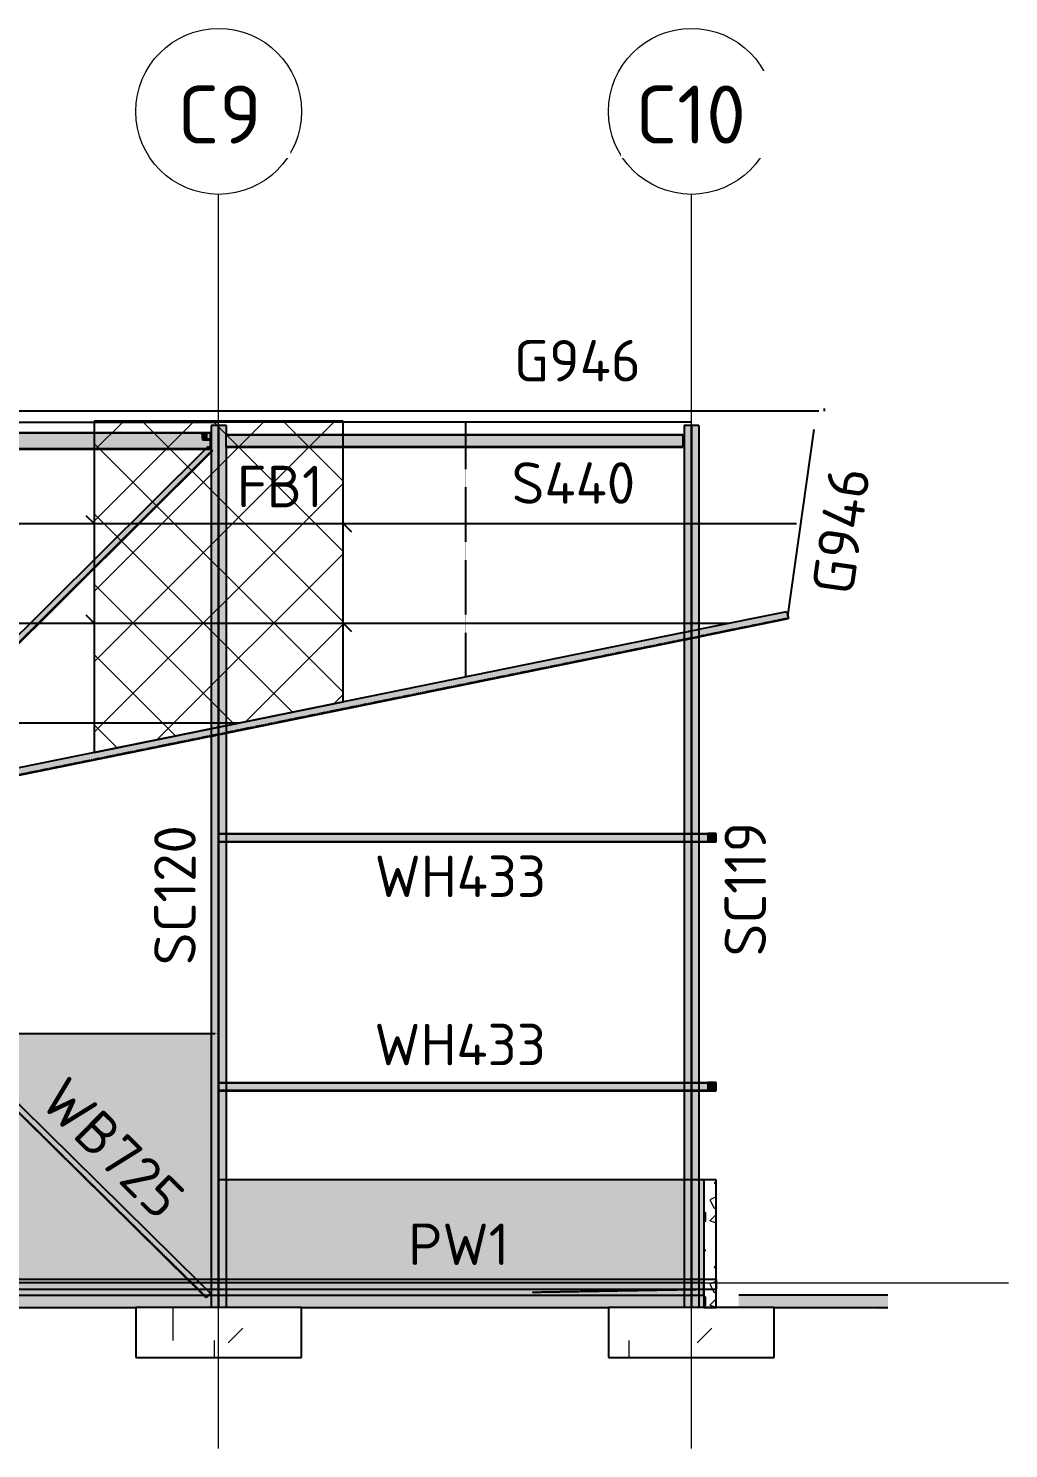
# Model space of a CAD drawing. Header units: millimetres. Extents: x 632 to 421542, y -3890 to 20851.
# Drawn here: x 278487 to 290306, y 3200 to 20320 of the extents above; entities that cross this region are included whole.
import ezdxf

# ---------------------------------------------------------------- set-up
doc = ezdxf.new("R2010")
doc.units = ezdxf.units.MM
for name, pattern in [('Dash', [7, 5, -2]), ('Hidden', [4, 3, -1]), ('Hidden Double', [7, 5, -2]), ('Hidden Half', [3, 2, -1])]:
    doc.linetypes.add(name, pattern=pattern)
for name, color, linetype, lineweight in [('A-010-M_LINE', 90, 'Continuous', 13), ('A-200-A_WALL', 211, 'Continuous', 18), ('A-200-H_WALL', 111, 'Continuous', 13), ('A-200-M_WALL_EXT', 113, 'Continuous', 13), ('A-200-M_WALL_PAT', 111, 'Continuous', 13), ('A-200-MH_WALL', 110, 'Hidden', 13), ('A-230-H-FLOOR', 190, 'Continuous', 13), ('A-230-M_FLOOR', 192, 'Continuous', 13), ('A-230-MH_FLOOR', 190, 'Hidden Double', 13), ('S-160-M_FOUND', 171, 'Continuous', 13), ('S-160-MH_FOUND', 171, 'Hidden Half', 13), ('S-280-A_COLUMN', 171, 'Continuous', 18), ('S-280-A_STRUCT_FRAME', 2, 'Continuous', 18), ('S-280-M_COLUMN', 52, 'Continuous', 13), ('S-280-M_STRUCT_FRAME', 12, 'Continuous', 13), ('S-280-MH_COLUMN', 52, 'Hidden Half', 13), ('Z-000-T_TEXT', 131, 'Continuous', 25), ('Z-030-M_GRID', 191, 'Continuous', 13), ('Z-033_T_GRIDREF', 31, 'Continuous', 13), ('Z-060-M_DETAIL', 92, 'Continuous', 25), ('Z-230-A_LEVEL', 51, 'Continuous', 13)]:
    doc.layers.add(name, color=color, linetype=linetype, lineweight=lineweight)
doc.styles.add('ISOCPEUR_1', font='isocpeur.ttf', dxfattribs={"height": 700})
doc.styles.add('ISOCPEUR_2', font='isocpeur.ttf', dxfattribs={"height": 500})
pattern_1 = [(45, (-1615269.1, 0), (-1414.214, 0), [750, -3000]), (45, (-1614269.1, 1000), (-1414.214, 0), [750, -3000]), (45, (-1613269.1, -300), (-1414.214, 0), [250, -2000]), (90, (-1613269.15, 500), (-500, 500), [500, -2000]), (315, (-1613269.1, 1000), (0, 2828.43), [500, -3000]), (0, (-1614269.1, 1000), (2000, 2000), [300, -1000]), (0, (-1616769.1, 2000), (2000, 2000), [300, -2000])]

# ---------------------------------------------------------------- blocks, each defined once
blk = doc.blocks.new('NRP_Column-Steel-UB - SC120 - 410UB59_7-4110039-S6_501-SECTION 1C')
at = {"layer": 'S-280-M_COLUMN', "linetype": 'Hidden Half', "lineweight": 25}
for p, q in [((-1655072, 15532), (-1655072, 4900)), ((-1655064, 4900), (-1655064, 15532))]:
    blk.add_line(p, q, dxfattribs=at)
blk = doc.blocks.new('NRP_Column-Steel-UB - SC119 - 410UB53_7-4109970-S6_501-SECTION 1C')
at = {"layer": 'S-280-M_COLUMN', "linetype": 'Hidden Half', "lineweight": 25}
for p, q in [((-1575872, 15532), (-1575872, 4900)), ((-1575864, 4900), (-1575864, 15532))]:
    blk.add_line(p, q, dxfattribs=at)
blk = doc.blocks.new('NRP_Framing-Steel-SHS - S444 - 200x200x6_0SHS-3931732-S6_501-SECTION 1C')
at = {"layer": 'S-280-M_STRUCT_FRAME', "linetype": 'Dash', "lineweight": 25}
for p, q in [((-1581670, 15442), (-1591979, 15442)), ((-1581670, 15254), (-1591979, 15254))]:
    blk.add_line(p, q, dxfattribs=at)
blk = doc.blocks.new('NRP_Framing-Steel-SHS - S440 - 150x150x5_0SHS-3931932-S6_501-SECTION 1C')
at = {"layer": 'S-280-M_STRUCT_FRAME', "linetype": 'Dash', "lineweight": 25}
for p, q in [((-1575970, 15418), (-1581479, 15418)), ((-1575970, 15278), (-1581479, 15278))]:
    blk.add_line(p, q, dxfattribs=at)
blk = doc.blocks.new('NRP_Framing-Steel-EA - RB725 - 75x75x8EA-3932999-S6_501-SECTION 1C')
at = {"layer": 'S-280-M_STRUCT_FRAME', "linetype": 'Dash', "lineweight": 25}
for points in [[(-1581763, 15360), (-1581678, 15360), (-1581678, 15368), (-1581752, 15368), (-1581758, 15435), (-1581770, 15435)], [(-1581713, 15368), (-1581713, 15432), (-1581758, 15435), (-1581752, 15368)], [(-1581678, 15360), (-1581763, 15360), (-1581718, 15357)]]:
    blk.add_hatch(color=256, dxfattribs=at).paths.add_polyline_path(points)
at = {"layer": 'S-280-M_STRUCT_FRAME', "lineweight": 25}
for p, q in [((-1581758, 15435), (-1581770, 15435)), ((-1581770, 15435), (-1581763, 15360)), ((-1581752, 15368), (-1581758, 15435)), ((-1581713, 15432), (-1581758, 15435)), ((-1581713, 15432), (-1581713, 15368)), ((-1581763, 15360), (-1581678, 15360)), ((-1581763, 15360), (-1581718, 15357)), ((-1581678, 15368), (-1581752, 15368)), ((-1581678, 15360), (-1581718, 15357)), ((-1581678, 15360), (-1581678, 15368))]:
    blk.add_line(p, q, dxfattribs=at)
blk = doc.blocks.new('NRP_Framing-Steel-Purlin C - G946 - EC250-24-4134938-S6_501-SECTION 1C')
at = {"layer": 'S-280-M_STRUCT_FRAME', "color": 1, "lineweight": 25}
blk.add_line((-1574704, 13234), (-1574387, 15485), dxfattribs=at)
blk.add_line((-1574704, 13234), (-1574387, 15485), dxfattribs=at)
blk = doc.blocks.new('NRP_Framing-Steel-Purlin C - P946 - EC250-24-4133020-S6_501-SECTION 1C')
at = {"layer": 'S-280-M_STRUCT_FRAME', "color": 1, "lineweight": 25}
blk.add_line((-1574332, 15707), (-1665555, 15712), dxfattribs=at)
blk.add_line((-1574332, 15707), (-1665555, 15712), dxfattribs=at)
blk = doc.blocks.new('NRP_Framing-Steel-Purlin C - P946 - EC250-24-4133228-S6_501-SECTION 1C')
at = {"layer": 'S-280-M_STRUCT_FRAME', "color": 1, "lineweight": 25}
blk.add_line((-1574266, 15737), (-1574266, 15705), dxfattribs=at)
blk.add_line((-1574266, 15737), (-1574266, 15705), dxfattribs=at)
blk = doc.blocks.new('NRP_Framing-Steel-Purlin C - G946 - EC250-24-4099655-S6_501-SECTION 1C')
at = {"layer": 'S-280-M_STRUCT_FRAME', "color": 1, "lineweight": 25}
blk.add_line((-1591973, 15572), (-1581569, 15572), dxfattribs=at)
blk.add_line((-1591973, 15572), (-1581569, 15572), dxfattribs=at)
blk = doc.blocks.new('NRP_Framing-Steel-Purlin C - G946 - EC250-24-4099656-S6_501-SECTION 1C')
at = {"layer": 'S-280-M_STRUCT_FRAME', "color": 1, "lineweight": 25}
blk.add_line((-1575868, 15572), (-1581567, 15572), dxfattribs=at)
blk.add_line((-1575868, 15572), (-1581567, 15572), dxfattribs=at)
blk = doc.blocks.new('NRP_Foundation-Pad Footing Fibre _v2_ - PF2 -2400 x 2000 x 600d-3893007-S6_501-SECTION 1C')
at = {"layer": 'S-160-M_FOUND'}
h = blk.add_hatch(dxfattribs=at)
h.set_pattern_fill('FP_20', color=256, style=0, pattern_type=2)
h.set_pattern_definition(pattern_1)
h.paths.add_polyline_path([(-1574868, 4300), (-1574868, 4900), (-1576868, 4900), (-1576868, 4300), (-1574961, 4300)])
at = {"layer": 'S-160-M_FOUND', "lineweight": 25}
for p, q in [((-1574868, 4900), (-1576868, 4900)), ((-1576868, 4900), (-1576868, 4300)), ((-1574868, 4300), (-1574868, 4900)), ((-1576868, 4300), (-1574868, 4300))]:
    blk.add_line(p, q, dxfattribs=at)
blk = doc.blocks.new('NRP_Foundation-Pad Footing Fibre _v2_ - PF2 -2400 x 2000 x 600d-V51-S6_501-SECTION 1C')
at = {"layer": 'S-160-M_FOUND'}
h = blk.add_hatch(dxfattribs=at)
h.set_pattern_fill('FP_20', color=256, style=0, pattern_type=2)
h.set_pattern_definition(pattern_1)
h.paths.add_polyline_path([(-1582568, 4900), (-1582568, 4300), (-1580568, 4300), (-1580568, 4900)])
at = {"layer": 'S-160-M_FOUND', "lineweight": 25}
for p, q in [((-1580568, 4900), (-1582568, 4900)), ((-1582568, 4900), (-1582568, 4300)), ((-1580568, 4300), (-1580568, 4900)), ((-1582568, 4300), (-1580568, 4300))]:
    blk.add_line(p, q, dxfattribs=at)
blk = doc.blocks.new('NRP_Framing-Steel-EA - WB725 - 75x75x8EA-3950942-S6_501-SECTION 1C')
at = {"layer": 'S-280-M_STRUCT_FRAME', "linetype": 'Dash', "lineweight": 25}
h = blk.add_hatch(color=256, dxfattribs=at)
h.paths.add_polyline_path([(-1581719, 5019), (-1581688, 5050), (-1581751, 5050)])
h.paths.add_polyline_path([(-1581796, 5200), (-1586787, 10117), (-1586840, 10064), (-1581903, 5200)])
h.paths.add_polyline_path([(-1586893, 10116), (-1586840, 10169), (-1591917, 15171), (-1591970, 15117), (-1587085, 10305)])
at = {"layer": 'S-280-M_STRUCT_FRAME', "lineweight": 25}
for p, q in [((-1591970, 15118), (-1591917, 15171)), ((-1586893, 10116), (-1591970, 15118)), ((-1591917, 15171), (-1586840, 10169)), ((-1586787, 10117), (-1581796, 5200)), ((-1581903, 5200), (-1586840, 10064)), ((-1581719, 5019), (-1581751, 5050)), ((-1581688, 5050), (-1581719, 5019))]:
    blk.add_line(p, q, dxfattribs=at)
at = {"layer": 'S-280-M_STRUCT_FRAME', "linetype": 'Dash', "lineweight": 25}
for p, q in [((-1586888, 10122), (-1591964, 15124)), ((-1586840, 10064), (-1586893, 10116)), ((-1586834, 10069), (-1586888, 10122)), ((-1586840, 10169), (-1586787, 10117)), ((-1581892, 5200), (-1586834, 10069)), ((-1581751, 5050), (-1581903, 5200)), ((-1581739, 5050), (-1581892, 5200)), ((-1581796, 5200), (-1581666, 5072)), ((-1581714, 5024), (-1581739, 5050)), ((-1581666, 5072), (-1581688, 5050))]:
    blk.add_line(p, q, dxfattribs=at)
blk = doc.blocks.new('NRP_Framing-Steel-EA - WB725 - 75x75x8EA-3950943-S6_501-SECTION 1C')
at = {"layer": 'S-280-M_STRUCT_FRAME', "linetype": 'Dash', "lineweight": 25}
h = blk.add_hatch(color=256, dxfattribs=at)
h.paths.add_polyline_path([(-1591922, 5026), (-1591898, 5050), (-1591946, 5050)])
h.paths.add_polyline_path([(-1591747, 5200), (-1581648, 15233), (-1581670, 15255), (-1581670, 15248), (-1581728, 15248), (-1591842, 5200)])
h = blk.add_hatch(color=256, dxfattribs=at)
h.paths.add_polyline_path([(-1591917, 5021), (-1591887, 5050), (-1591898, 5050), (-1591922, 5026)])
h.paths.add_polyline_path([(-1591747, 5200), (-1591736, 5200), (-1581643, 15227), (-1581648, 15233), (-1586609, 10305)])
at = {"layer": 'S-280-M_STRUCT_FRAME', "lineweight": 25}
for p, q in [((-1581728, 15248), (-1591842, 5200)), ((-1581670, 15255), (-1581648, 15233)), ((-1581648, 15233), (-1591747, 5200)), ((-1581643, 15227), (-1591736, 5200)), ((-1581648, 15233), (-1581643, 15227)), ((-1591922, 5026), (-1591946, 5050)), ((-1591898, 5050), (-1591922, 5026)), ((-1591917, 5021), (-1591922, 5026)), ((-1591887, 5050), (-1591917, 5021))]:
    blk.add_line(p, q, dxfattribs=at)
at = {"layer": 'S-280-M_STRUCT_FRAME', "linetype": 'Dash', "lineweight": 25}
for p, q in [((-1581695, 15280), (-1581728, 15248)), ((-1581695, 15280), (-1581670, 15255)), ((-1591747, 5200), (-1581648, 15233)), ((-1591842, 5200), (-1591970, 5074)), ((-1591898, 5050), (-1591747, 5200)), ((-1591747, 5200), (-1591898, 5050)), ((-1591736, 5200), (-1591887, 5050)), ((-1591946, 5050), (-1591970, 5074)), ((-1591922, 5026), (-1591898, 5050))]:
    blk.add_line(p, q, dxfattribs=at)
blk = doc.blocks.new('NRP_Framing-Steel-PFC - B308 - 250PFC-4134939-S6_501-SECTION 1C')
at = {"layer": 'S-280-M_STRUCT_FRAME', "linetype": 'Dash', "lineweight": 25}
h = blk.add_hatch(color=256, dxfattribs=at)
h.paths.add_polyline_path([(-1591949, 9694), (-1587404, 10619), (-1587481, 10695), (-1591966, 9782)])
h.paths.add_polyline_path([(-1587315, 10637), (-1586126, 10879), (-1586009, 10995), (-1587392, 10713)])
h.paths.add_polyline_path([(-1585992, 10906), (-1581657, 11789), (-1581657, 11881), (-1585875, 11022)])
h.paths.add_polyline_path([(-1581479, 11825), (-1575957, 12949), (-1575957, 13041), (-1581479, 11917)])
h.paths.add_polyline_path([(-1575779, 12985), (-1574698, 13205), (-1574716, 13293), (-1575779, 13077)])
at = {"layer": 'S-280-M_STRUCT_FRAME', "lineweight": 25}
for p, q in [((-1575779, 13077), (-1574716, 13293)), ((-1575779, 12985), (-1574698, 13205)), ((-1574716, 13293), (-1574698, 13205)), ((-1581479, 11917), (-1575957, 13041)), ((-1581479, 11825), (-1575957, 12949)), ((-1585875, 11022), (-1581657, 11881)), ((-1585992, 10906), (-1581657, 11789)), ((-1587392, 10713), (-1586009, 10995)), ((-1587315, 10637), (-1586126, 10879)), ((-1591966, 9782), (-1587481, 10695)), ((-1591949, 9694), (-1587404, 10619)), ((-1591949, 9694), (-1591966, 9782))]:
    blk.add_line(p, q, dxfattribs=at)
at = {"layer": 'S-280-M_STRUCT_FRAME', "linetype": 'Dash', "lineweight": 25}
for p, q in [((-1575779, 12993), (-1574700, 13213)), ((-1575957, 13041), (-1575779, 13077)), ((-1581479, 11833), (-1575957, 12957)), ((-1575957, 12957), (-1575779, 12993)), ((-1575957, 12949), (-1575779, 12985)), ((-1581657, 11881), (-1581479, 11917)), ((-1581657, 11797), (-1581479, 11833)), ((-1581657, 11789), (-1581479, 11825)), ((-1585981, 10917), (-1581657, 11797)), ((-1586009, 10995), (-1585875, 11022)), ((-1587322, 10644), (-1586115, 10889)), ((-1586125, 10879), (-1585992, 10906)), ((-1586115, 10889), (-1585981, 10917)), ((-1591950, 9702), (-1587410, 10626)), ((-1587481, 10695), (-1587392, 10713)), ((-1587410, 10626), (-1587322, 10644)), ((-1587404, 10619), (-1587315, 10637))]:
    blk.add_line(p, q, dxfattribs=at)
blk = doc.blocks.new('NRP_Framing-Steel-SHS - WH433 - 100x100x5_0SHS-V67-S6_501-SECTION 1C')
at = {"layer": 'S-280-M_STRUCT_FRAME', "linetype": 'Dash', "lineweight": 25}
for p, q in [((-1581568, 7609), (-1581479, 7609)), ((-1581479, 7609), (-1575957, 7609)), ((-1575957, 7609), (-1575779, 7609)), ((-1575779, 7609), (-1575668, 7609)), ((-1581568, 7519), (-1581479, 7519)), ((-1581479, 7519), (-1575957, 7519)), ((-1575957, 7519), (-1575779, 7519)), ((-1575779, 7519), (-1575668, 7519))]:
    blk.add_line(p, q, dxfattribs=at)
blk = doc.blocks.new('NRP_Framing-Steel-Purlin Z - G914 - EZ250-15-4101137-S6_501-SECTION 1C')
at = {"layer": 'S-280-M_STRUCT_FRAME', "color": 150, "lineweight": 25}
for p, q in [((-1593418, 12050), (-1593318, 11950)), ((-1593318, 11950), (-1592157, 11950)), ((-1591979, 11950), (-1588755, 11950)), ((-1588648, 11950), (-1585048, 11950)), ((-1584941, 11950), (-1581657, 11950)), ((-1581479, 11950), (-1581316, 11950))]:
    blk.add_line(p, q, dxfattribs=at)
at = {"layer": 'S-280-M_STRUCT_FRAME', "color": 150, "linetype": 'Dash', "lineweight": 25}
for p, q in [((-1592157, 11950), (-1591979, 11950)), ((-1588754, 11950), (-1588648, 11950)), ((-1585048, 11950), (-1584941, 11950)), ((-1581657, 11950), (-1581479, 11950))]:
    blk.add_line(p, q, dxfattribs=at)
blk = doc.blocks.new('NRP_Framing-Steel-Purlin Z - G914 - EZ250-15-4101416-S6_501-SECTION 1C')
at = {"layer": 'S-280-M_STRUCT_FRAME', "color": 150, "lineweight": 25}
for p, q in [((-1593418, 13250), (-1593318, 13150)), ((-1593318, 13150), (-1592157, 13150)), ((-1591979, 13150), (-1589973, 13150)), ((-1589866, 13150), (-1583840, 13150)), ((-1583733, 13150), (-1581657, 13150)), ((-1581479, 13150), (-1580068, 13150)), ((-1580068, 13150), (-1579968, 13050))]:
    blk.add_line(p, q, dxfattribs=at)
at = {"layer": 'S-280-M_STRUCT_FRAME', "color": 150, "linetype": 'Dash', "lineweight": 25}
for p, q in [((-1592157, 13150), (-1591979, 13150)), ((-1589973, 13150), (-1589866, 13150)), ((-1583840, 13150), (-1583733, 13150)), ((-1581657, 13150), (-1581479, 13150))]:
    blk.add_line(p, q, dxfattribs=at)
blk = doc.blocks.new('NRP_Framing-Steel-Purlin Z - G914 - EZ250-15-V66-S6_501-SECTION 1C')
at = {"layer": 'S-280-M_STRUCT_FRAME', "color": 150, "lineweight": 25}
for p, q in [((-1593418, 14450), (-1593318, 14350)), ((-1593318, 14350), (-1592157, 14350)), ((-1591979, 14350), (-1591191, 14350)), ((-1591084, 14350), (-1582632, 14350)), ((-1582525, 14350), (-1581657, 14350)), ((-1581479, 14350), (-1580068, 14350)), ((-1580068, 14350), (-1579968, 14250))]:
    blk.add_line(p, q, dxfattribs=at)
at = {"layer": 'S-280-M_STRUCT_FRAME', "color": 150, "linetype": 'Dash', "lineweight": 25}
for p, q in [((-1592157, 14350), (-1591979, 14350)), ((-1591191, 14350), (-1591084, 14350)), ((-1582632, 14350), (-1582525, 14350)), ((-1581657, 14350), (-1581479, 14350))]:
    blk.add_line(p, q, dxfattribs=at)
blk = doc.blocks.new('NRP_Framing-Steel-Purlin Z - G914 - EZ250-15-4101245-S6_501-SECTION 1C')
at = {"layer": 'S-280-M_STRUCT_FRAME', "color": 150, "lineweight": 25}
for p, q in [((-1583168, 13250), (-1583068, 13150)), ((-1583068, 13150), (-1581657, 13150)), ((-1581479, 13150), (-1575957, 13150)), ((-1575779, 13150), (-1575421, 13150))]:
    blk.add_line(p, q, dxfattribs=at)
at = {"layer": 'S-280-M_STRUCT_FRAME', "color": 150, "linetype": 'Dash', "lineweight": 25}
for p, q in [((-1581657, 13150), (-1581479, 13150)), ((-1575957, 13150), (-1575779, 13150))]:
    blk.add_line(p, q, dxfattribs=at)
blk = doc.blocks.new('NRP_Framing-Steel-Purlin Z - G914 - EZ250-15-4134941-S6_501-SECTION 1C')
at = {"layer": 'S-280-M_STRUCT_FRAME', "color": 150, "lineweight": 25}
for p, q in [((-1583168, 14450), (-1583068, 14350)), ((-1583068, 14350), (-1582632, 14350)), ((-1582525, 14350), (-1581657, 14350)), ((-1581479, 14350), (-1575957, 14350)), ((-1575779, 14350), (-1574601, 14350))]:
    blk.add_line(p, q, dxfattribs=at)
at = {"layer": 'S-280-M_STRUCT_FRAME', "color": 150, "linetype": 'Dash', "lineweight": 25}
for p, q in [((-1582632, 14350), (-1582525, 14350)), ((-1581657, 14350), (-1581479, 14350)), ((-1575957, 14350), (-1575779, 14350))]:
    blk.add_line(p, q, dxfattribs=at)
blk = doc.blocks.new('Grid - NRP_Grid-Head-320187-S6_501-SECTION 1C')
at = {"layer": 'Z-033_T_GRIDREF'}
blk.add_circle((-1644568, 19320), 1000, dxfattribs=at)
blk = doc.blocks.new('NRP_Fly Brace BN - FB1-4028766-S6_501-SECTION 1C')
at = {"layer": 'Z-000-T_TEXT'}
blk.add_line((-1644568, 9550), (-1643568, 9550), dxfattribs=at)
at = {"layer": 'Z-000-T_TEXT', "lineweight": 13, "insert": (-1644347, 10248), "char_height": 500, "width": 1218.57, "attachment_point": 1, "style": 'ISOCPEUR_2'}
blk.add_mtext('FB1', dxfattribs=at)

msp = doc.modelspace()

# ---------------------------------------------------------------- hatches: boundary and pattern name
at = {"layer": 'A-200-H_WALL'}
h = msp.add_hatch(color=256, dxfattribs=at)
h.paths.add_polyline_path([(270370, 4900), (280692, 4900), (280692, 5050), (280661, 5050), (280630, 5019), (280599, 5050), (270462, 5050), (270433, 5021), (270403, 5050), (270370, 5050), (270370, 4905)])
h.paths.add_polyline_path([(270380, 5200), (270507, 5200), (273527, 8200), (270370, 8200), (270370, 5200), (270379, 5200)])
h.paths.add_polyline_path([(280446, 5200), (277401, 8200), (273633, 8200), (270613, 5200), (273769, 5200), (273769, 7640), (275635, 7640), (275635, 5200), (280218, 5200)])
h.paths.add_polyline_path([(280553, 5200), (280692, 5200), (280692, 8200), (277508, 8200), (278076, 7640)])
h = msp.add_hatch(color=256, dxfattribs=at)
h.paths.add_polyline_path([(286392, 4900), (286392, 5050), (280870, 5050), (280870, 4900), (285926, 4900)])
h.paths.add_polyline_path([(286570, 4900), (286631, 4900), (286631, 5050), (286570, 5050), (286570, 4975)])
h.paths.add_polyline_path([(286570, 5200), (286631, 5200), (286631, 6440), (286570, 6440)])
h.paths.add_polyline_path([(285926, 5200), (286392, 5200), (286392, 6440), (280870, 6440), (280870, 5200), (283002, 5200)])
at = {"layer": 'A-200-M_WALL_PAT'}
h = msp.add_hatch(dxfattribs=at)
h.set_pattern_fill('FP_19', color=250, angle=-63.435, style=0, pattern_type=2)
h.set_pattern_definition([(296.565, (247334.23, 152.4), (5e-05, 1016), [113.592, -2158.253]), (33.69, (247385, 50.8), (7e-05, 1016), [183.16, -3480.08]), (33.69, (248401, 50.8), (7e-05, 1016), [183.16, -3480.08]), (33.69, (249417, 50.8), (7e-05, 1016), [183.16, -3480.08]), (116.565, (247537.43, 152.4), (5e-05, 1016), [113.592, -2158.253]), (213.69, (247486.6, 254), (7e-05, 1016), [183.16, -3480.08]), (213.69, (248502.6, 254), (7e-05, 1016), [183.16, -3480.08]), (213.69, (249518.6, 254), (7e-05, 1016), [183.16, -3480.08]), (26.565, (247740.6, 152.4), (5e-05, 1016), [227.185, -2044.66]), (26.565, (248756.6, 152.4), (5e-05, 1016), [227.185, -2044.66]), (270, (247943.8, 254), (1016, 0.0009), [101.6, -914.4]), (225, (247943.8, 152.4), (-0.002, 1016), [143.684, -1293.157]), (135, (247842.2, 50.8), (-0.0009, 1015.999), [143.684, -1293.157]), (288.43505, (247537.43, 457.2), (-0.002, 1015.9997), [160.644, -3052.23]), (18.435, (247588.2, 304.8), (-0.002, 1016), [160.644, -3052.23]), (18.435, (248604.2, 304.8), (-0.002, 1016), [160.644, -3052.23]), (18.435, (249620.2, 304.8), (-0.002, 1016), [160.644, -3052.23]), (135, (247740.6, 355.6), (-0.0009, 1015.999), [143.684, -1293.157]), (180, (247639, 457.2), (0.0009, -1016), [101.6, -914.4]), (251.56505, (247283.43, 711.2), (0.0004, 1015.9997), [160.644, -3052.23]), (315, (247232.6, 558.8), (-0.0009, 1015.999), [143.684, -1293.157]), (71.56505, (247334.23, 457.2), (0.0004, 1015.9997), [160.644, -3052.23]), (135, (247385, 609.6), (-0.0009, 1015.999), [143.684, -1293.157]), (225, (247689.8, 711.2), (-0.002, 1016), [143.684, -1293.157]), (123.69, (247588.23, 609.6), (7e-05, 1016), [183.16, -3480.08]), (123.69, (248604.23, 609.6), (7e-05, 1016), [183.16, -3480.08]), (26.565, (247486.6, 762), (5e-05, 1016), [113.59, -2158.253]), (26.565, (248502.6, 762), (5e-05, 1016), [113.59, -2158.253]), (315, (247588.2, 812.8), (-0.0009, 1015.999), [143.684, -1293.157]), (213.69, (248045.4, 965.2), (7e-05, 1016), [183.16, -3480.08]), (213.69, (249061.4, 965.2), (7e-05, 1016), [183.16, -3480.08]), (213.69, (250077.4, 965.2), (7e-05, 1016), [183.16, -3480.08]), (296.565, (247893.03, 863.6), (5e-05, 1016), [113.592, -2158.253]), (45, (247943.8, 762), (-0.0009, 1015.999), [143.684, -1293.157]), (90, (248045.4, 863.6), (-1016, -0.0009), [101.6, -914.4]), (213.69, (247588.2, 1016), (7e-05, 1016), [183.16, -3480.08]), (213.69, (248604.2, 1016), (7e-05, 1016), [183.16, -3480.08]), (213.69, (249620.2, 1016), (7e-05, 1016), [183.16, -3480.08]), (315, (247435.8, 914.4), (-0.0009, 1015.999), [71.842, -1365]), (26.565, (247486.6, 863.6), (5e-05, 1016), [113.59, -2158.253]), (26.565, (248502.6, 863.6), (5e-05, 1016), [113.59, -2158.253]), (90, (247588.2, 914.4), (-1016, -0.0009), [101.6, -914.4]), (333.435, (247181.8, 965.2), (-0.002, 1016), [113.59, -2158.253]), (333.435, (248197.8, 965.2), (-0.002, 1016), [113.59, -2158.253]), (243.435, (247283.43, 914.4), (-0.002, 1016), [113.592, -2158.253]), (161.565, (247232.6, 812.8), (0.0004, 1016), [160.644, -3052.23]), (161.565, (248248.6, 812.8), (0.0004, 1016), [160.644, -3052.23]), (161.565, (249264.6, 812.8), (0.0004, 1016), [160.644, -3052.23]), (45, (247080.2, 863.6), (-0.0009, 1015.999), [143.684, -1293.157]), (26.565, (247131, 0.0003), (5e-05, 1016), [113.59, -2158.253]), (26.565, (248147, 0.0002), (5e-05, 1016), [113.59, -2158.253]), (116.565, (247232.63, 50.8), (5e-05, 1016), [113.592, -2158.253]), (206.565, (247181.8, 152.4), (5e-05, 1016), [113.59, -2158.253]), (206.565, (248197.8, 152.4), (5e-05, 1016), [113.59, -2158.253]), (296.565, (247080.23, 101.6), (5e-05, 1016), [113.592, -2158.253]), (14.036, (247842.2, 457.2), (0.003, 1016), [209.45, -3979.62]), (14.036, (248858.2, 457.2), (0.003, 1016), [209.45, -3979.62]), (14.036, (249874.2, 457.2), (0.003, 1016), [209.45, -3979.62]), (14.036, (250890.2, 457.2), (0.003, 1016), [209.45, -3979.62]), (135, (248045.4, 508), (-0.0009, 1015.999), [143.684, -1293.157]), (198.435, (247943.8, 609.6), (-0.002, 1016), [160.644, -3052.23]), (198.435, (248959.8, 609.6), (-0.002, 1016), [160.644, -3052.23]), (198.435, (249975.8, 609.6), (-0.002, 1016), [160.644, -3052.23]), (296.565, (247791.43, 558.8), (5e-05, 1016), [113.592, -2158.253]), (333.435, (247131, 304.8), (-0.002, 1016), [113.59, -2158.253]), (333.435, (248147, 304.8), (-0.002, 1016), [113.59, -2158.253]), (45, (247232.6, 254), (-0.0009, 1015.999), [71.842, -1365]), (116.565, (247283.43, 304.8), (5e-05, 1016), [113.592, -2158.253]), (225, (247232.6, 406.4), (-0.002, 1016), [143.684, -1293.157])])
h.paths.add_polyline_path([(286781, 4900), (286781, 6440), (286631, 6440), (286631, 4900)])
at = {"layer": 'A-230-H-FLOOR'}
h = msp.add_hatch(dxfattribs=at)
h.set_pattern_fill('FP_20', color=256, style=0, pattern_type=2)
h.set_pattern_definition([(45, (247080.2, 0), (-1414.214, 0), [750, -3000]), (45, (248080.2, 1000), (-1414.214, 0), [750, -3000]), (45, (249080.2, -300), (-1414.214, 0), [250, -2000]), (90, (249080.23, 500), (-500, 500), [500, -2000]), (315, (249080.2, 1000), (0, 2828.43), [500, -3000]), (0, (248080.2, 1000), (2000, 2000), [300, -1000]), (0, (245580.2, 2000), (2000, 2000), [300, -2000])])
h.paths.add_polyline_path([(285926, 5050), (286631, 5050), (286631, 5200), (208085, 5200), (208085, 5050), (283002, 5050)])
msp.add_hatch(color=256, dxfattribs=at).paths.add_polyline_path([(288851, 4882), (288851, 4900), (287519, 4898), (288095, 4893), (288648, 4886), (288802, 4883)])
at = {"layer": 'A-230-M_FLOOR'}
for points in [[(287374, 4900), (287374, 5050), (287052, 5050), (287052, 4900), (287373, 4900)], [(287645, 4900), (288851, 4900), (288851, 5050), (287374, 5050), (287374, 4900), (287645, 4900)]]:
    msp.add_hatch(color=256, dxfattribs=at).paths.add_polyline_path(points)
at = {"layer": 'S-280-M_COLUMN'}
h = msp.add_hatch(color=256, dxfattribs=at)
h.paths.add_polyline_path([(280692, 4900), (280766, 4900), (280766, 5050), (280692, 5050)])
h.paths.add_polyline_path([(280692, 5200), (280766, 5200), (280766, 15532), (280692, 15532), (280692, 15242), (280707, 15227), (280692, 15212), (280692, 10305)])
h = msp.add_hatch(color=256, dxfattribs=at)
h.paths.add_polyline_path([(280776, 4900), (280777, 4900), (280776, 5050), (280766, 5050), (280766, 4900), (280772, 4900)])
h.paths.add_polyline_path([(280766, 5200), (280777, 5200), (280776, 15532), (280766, 15532), (280766, 10305)])
for points in [[(280785, 4900), (280785, 15532), (280777, 15532), (280777, 4900)], [(286477, 4900), (286485, 4900), (286485, 15532), (286477, 15532), (286477, 4975)]]:
    msp.add_hatch(color=256, dxfattribs=at).paths.add_polyline_path(points)
h = msp.add_hatch(color=256, dxfattribs=at)
h.paths.add_polyline_path([(280785, 4900), (280796, 4900), (280796, 5050), (280785, 5050)])
h.paths.add_polyline_path([(280796, 5200), (280796, 15532), (280785, 15532), (280787, 5200), (280796, 5200)])
h = msp.add_hatch(color=256, dxfattribs=at)
h.paths.add_polyline_path([(280870, 4900), (280870, 5050), (280796, 5050), (280796, 4900)])
h.paths.add_polyline_path([(280796, 5200), (280870, 5200), (280870, 15532), (280796, 15532), (280796, 10305)])
h = msp.add_hatch(color=256, dxfattribs=at)
h.paths.add_polyline_path([(286466, 4900), (286466, 5050), (286392, 5050), (286392, 4900)])
h.paths.add_polyline_path([(286466, 5200), (286466, 15532), (286392, 15532), (286392, 5200)])
h = msp.add_hatch(color=256, dxfattribs=at)
h.paths.add_polyline_path([(286472, 4900), (286477, 4900), (286476, 5050), (286466, 5050), (286466, 4900)])
h.paths.add_polyline_path([(286476, 5200), (286477, 5200), (286476, 15532), (286466, 15532), (286466, 5200), (286476, 5200)])
h = msp.add_hatch(color=256, dxfattribs=at)
h.paths.add_polyline_path([(286491, 4900), (286496, 4900), (286496, 5050), (286485, 5050), (286486, 4900)])
h.paths.add_polyline_path([(286485, 5200), (286496, 5200), (286496, 15532), (286485, 15532), (286485, 6751)])
h = msp.add_hatch(color=256, dxfattribs=at)
h.paths.add_polyline_path([(286570, 4900), (286570, 5050), (286496, 5050), (286496, 4900)])
h.paths.add_polyline_path([(286570, 5200), (286570, 15532), (286496, 15532), (286496, 5200)])
at = {"layer": 'S-280-M_STRUCT_FRAME'}
h = msp.add_hatch(color=256, dxfattribs=at)
h.paths.add_polyline_path([(270370, 15248), (280679, 15248), (280679, 15448), (270370, 15448), (270370, 15352)])
h.paths.add_polyline_path([(270431, 15282), (270425, 15282), (270425, 15349), (270392, 15352), (270391, 15360), (270476, 15360), (270469, 15285), (270437, 15282)])
h.paths.add_polyline_path([(280631, 15357), (280586, 15360), (280580, 15435), (280597, 15435), (280637, 15432), (280637, 15368), (280672, 15368), (280671, 15360), (280637, 15357)])
for points in [[(280870, 15273), (286379, 15273), (286379, 15423), (280870, 15423)], [(286379, 15278), (286379, 15278), (286379, 15418), (286379, 15418)], [(286776, 10519), (286776, 10609), (286686, 10609), (286686, 10519)], [(286776, 7519), (286776, 7609), (286686, 7609), (286686, 7519)]]:
    msp.add_hatch(color=256, dxfattribs=at).paths.add_polyline_path(points)
h = msp.add_hatch(color=256, dxfattribs=at)
h.paths.add_polyline_path([(286681, 10514), (286681, 10614), (286570, 10614), (286570, 10514)])
h.paths.add_polyline_path([(286392, 10514), (286392, 10614), (280870, 10614), (280870, 10514), (283002, 10514)])
h = msp.add_hatch(color=256, dxfattribs=at)
h.paths.add_polyline_path([(286681, 10514), (286781, 10514), (286781, 10614), (286681, 10614)])
h.paths.add_polyline_path([(286686, 10519), (286686, 10609), (286776, 10609), (286776, 10519)])
h = msp.add_hatch(color=256, dxfattribs=at)
h.paths.add_polyline_path([(286570, 7514), (286681, 7514), (286681, 7614), (286570, 7614), (286570, 7519)])
h.paths.add_polyline_path([(286392, 7514), (286392, 7614), (280870, 7614), (280870, 7514), (283002, 7514)])
h = msp.add_hatch(color=256, dxfattribs=at)
h.paths.add_polyline_path([(286781, 7514), (286781, 7614), (286681, 7614), (286681, 7514)])
h.paths.add_polyline_path([(286686, 7519), (286686, 7609), (286776, 7609), (286776, 7519)])
at = {"layer": 'Z-060-M_DETAIL', "lineweight": 18}
h = msp.add_hatch(dxfattribs=at)
h.set_pattern_fill('FP_23', color=8, style=0, pattern_type=2)
h.set_pattern_definition([(45, (247080.23, 0), (-424.264, 424.264), []), (135, (247080.23, 0), (-424.264, -424.264), [])])
h.paths.add_polyline_path([(279281, 11593), (282281, 12204), (282281, 15586), (279281, 15587)])

# ---------------------------------------------------------------- linework, layer by layer
at = {"layer": 'A-010-M_LINE', "lineweight": 25}
for p, q in [((282281, 15586), (279281, 15587)), ((279281, 15587), (279281, 11593)), ((282281, 12204), (282281, 15586)), ((279281, 11593), (282281, 12204))]:
    msp.add_line(p, q, dxfattribs=at)
at = {"layer": 'A-010-M_LINE', "linetype": 'Hidden', "lineweight": 25}
msp.add_line((283759, 15572), (283759, 12505), dxfattribs=at)
at = {"layer": 'A-200-M_WALL_EXT', "lineweight": 25}
for p, q in [((280692, 8200), (277508, 8200)), ((286392, 6440), (280870, 6440)), ((286631, 6440), (286570, 6440)), ((286631, 6440), (286631, 4900)), ((286781, 6440), (286631, 6440)), ((286781, 4900), (286781, 6440)), ((275935, 4900), (279781, 4900)), ((281781, 4900), (285481, 4900)), ((286631, 4900), (286781, 4900))]:
    msp.add_line(p, q, dxfattribs=at)
at = {"layer": 'A-200-MH_WALL', "lineweight": 25}
for p, q in [((280781, 8200), (280692, 8200)), ((280781, 4900), (280781, 8200)), ((280870, 6440), (280781, 6440)), ((280781, 6440), (280781, 4900)), ((286570, 6440), (286392, 6440))]:
    msp.add_line(p, q, dxfattribs=at)
at = {"layer": 'A-230-M_FLOOR', "lineweight": 25}
for p, q in [((286631, 5200), (208085, 5200)), ((286631, 5050), (286631, 5200)), ((208085, 5050), (286631, 5050)), ((288851, 5050), (287374, 5050)), ((287741, 4900), (288048, 4900)), ((288075, 4900), (288318, 4900)), ((288536, 4900), (288639, 4900)), ((288755, 4900), (288851, 4900))]:
    msp.add_line(p, q, dxfattribs=at)
at = {"layer": 'A-230-MH_FLOOR', "lineweight": 25}
for p, q in [((286781, 5240), (275635, 5240)), ((286781, 5240), (286781, 5120)), ((270281, 5120), (286781, 5120)), ((286781, 5120), (284562, 5082)), ((287374, 5050), (287053, 5050)), ((287378, 4899), (287374, 4900)), ((287481, 4900), (287741, 4900)), ((288048, 4900), (288075, 4900)), ((288319, 4900), (288536, 4900)), ((288639, 4900), (288755, 4900))]:
    msp.add_line(p, q, dxfattribs=at)
at = {"layer": 'S-280-M_COLUMN', "lineweight": 25}
for p, q in [((280692, 15532), (280692, 15242)), ((280766, 15532), (280692, 15532)), ((280777, 15532), (280766, 15532)), ((280785, 15532), (280777, 15532)), ((280796, 15532), (280785, 15532)), ((280870, 15532), (280796, 15532)), ((280870, 15532), (280870, 15423)), ((286392, 15532), (286392, 5200)), ((286466, 15532), (286392, 15532)), ((286477, 15532), (286466, 15532)), ((286485, 15532), (286477, 15532)), ((286496, 15532), (286485, 15532)), ((286570, 15532), (286496, 15532)), ((286570, 15532), (286570, 5200)), ((280870, 15273), (280870, 5200)), ((280692, 15212), (280692, 5200)), ((280692, 5050), (280692, 4900)), ((280870, 5050), (280870, 4900)), ((286392, 5050), (286392, 4900)), ((286570, 5050), (286570, 4900)), ((280777, 4900), (280785, 4900)), ((286477, 4900), (286485, 4900))]:
    msp.add_line(p, q, dxfattribs=at)
at = {"layer": 'S-280-M_STRUCT_FRAME', "lineweight": 25}
for p, q in [((270370, 15448), (280679, 15448)), ((280679, 15448), (280679, 15248)), ((280870, 15273), (280870, 15423)), ((280870, 15423), (286379, 15423)), ((286379, 15423), (286379, 15273)), ((270370, 15248), (280679, 15248)), ((280870, 15273), (286379, 15273)), ((280870, 10614), (286392, 10614)), ((280870, 10514), (286392, 10514)), ((286570, 10614), (286681, 10614)), ((286570, 10514), (286681, 10514)), ((286781, 10614), (286681, 10614)), ((286681, 10614), (286681, 10514)), ((286681, 10514), (286781, 10514)), ((286686, 10609), (286776, 10609)), ((286686, 10519), (286686, 10609)), ((286776, 10519), (286686, 10519)), ((286776, 10609), (286776, 10519)), ((286781, 10514), (286781, 10614)), ((280870, 7614), (286392, 7614)), ((286570, 7614), (286681, 7614)), ((286781, 7614), (286681, 7614)), ((286681, 7614), (286681, 7514)), ((286686, 7609), (286776, 7609)), ((286686, 7519), (286686, 7609)), ((286776, 7609), (286776, 7519)), ((286781, 7514), (286781, 7614)), ((280870, 7514), (286392, 7514)), ((286570, 7514), (286681, 7514)), ((286681, 7514), (286781, 7514)), ((286776, 7519), (286686, 7519))]:
    msp.add_line(p, q, dxfattribs=at)
at = {"layer": 'S-280-M_STRUCT_FRAME', "linetype": 'Dash', "lineweight": 25}
for p, q in [((280781, 10514), (280781, 10614)), ((280781, 10614), (280870, 10614)), ((280781, 10514), (280870, 10514)), ((286392, 10614), (286570, 10614)), ((286392, 10514), (286570, 10514)), ((280781, 7614), (280870, 7614)), ((286392, 7614), (286570, 7614)), ((280781, 7514), (280870, 7514)), ((286392, 7514), (286570, 7514))]:
    msp.add_line(p, q, dxfattribs=at)
at = {"layer": 'S-280-MH_COLUMN', "lineweight": 25}
for p, q in [((280692, 15242), (280692, 15212)), ((280692, 5200), (280692, 5050)), ((280870, 5200), (280870, 5050)), ((286392, 5200), (286392, 5050)), ((286570, 5200), (286570, 5050))]:
    msp.add_line(p, q, dxfattribs=at)
at = {"layer": 'Z-030-M_GRID'}
for p, q in [((280781, 3200), (280781, 18320)), ((286481, 3200), (286481, 18320))]:
    msp.add_line(p, q, dxfattribs=at)
at = {"layer": 'Z-230-A_LEVEL'}
msp.add_line((193404, 5200), (290306, 5200), dxfattribs=at)

# ---------------------------------------------------------------- block references
at = {"layer": 'S-160-MH_FOUND', "lineweight": 25}
for name in ['NRP_Foundation-Pad Footing Fibre _v2_ - PF2 -2400 x 2000 x 600d-V51-S6_501-SECTION 1C', 'NRP_Foundation-Pad Footing Fibre _v2_ - PF2 -2400 x 2000 x 600d-3893007-S6_501-SECTION 1C']:
    msp.add_blockref(name, (1862349, 0), dxfattribs=at)
at = {"layer": 'S-280-M_COLUMN', "linetype": 'Hidden Half', "lineweight": 25}
for name, p in [('NRP_Column-Steel-UB - SC120 - 410UB59_7-4110039-S6_501-SECTION 1C', (1935849, 0)), ('NRP_Column-Steel-UB - SC119 - 410UB53_7-4109970-S6_501-SECTION 1C', (1862349, 0))]:
    msp.add_blockref(name, p, dxfattribs=at)
at = {"layer": 'S-280-M_STRUCT_FRAME', "color": 1, "lineweight": 25}
for name in ['NRP_Framing-Steel-Purlin C - P946 - EC250-24-4133020-S6_501-SECTION 1C', 'NRP_Framing-Steel-Purlin C - P946 - EC250-24-4133228-S6_501-SECTION 1C', 'NRP_Framing-Steel-Purlin C - G946 - EC250-24-4099655-S6_501-SECTION 1C', 'NRP_Framing-Steel-Purlin C - G946 - EC250-24-4099656-S6_501-SECTION 1C', 'NRP_Framing-Steel-Purlin C - G946 - EC250-24-4134938-S6_501-SECTION 1C']:
    msp.add_blockref(name, (1862349, 0), dxfattribs=at)
at = {"layer": 'S-280-M_STRUCT_FRAME', "linetype": 'Dash', "lineweight": 25}
for name, p in [('NRP_Framing-Steel-SHS - S444 - 200x200x6_0SHS-3931732-S6_501-SECTION 1C', (1862349, 0)), ('NRP_Framing-Steel-SHS - S440 - 150x150x5_0SHS-3931932-S6_501-SECTION 1C', (1862349, 0)), ('NRP_Framing-Steel-EA - WB725 - 75x75x8EA-3950943-S6_501-SECTION 1C', (1862349, 0)), ('NRP_Framing-Steel-EA - WB725 - 75x75x8EA-3950942-S6_501-SECTION 1C', (1862349, 0)), ('NRP_Framing-Steel-PFC - B308 - 250PFC-4134939-S6_501-SECTION 1C', (1862349, 0)), ('NRP_Framing-Steel-SHS - WH433 - 100x100x5_0SHS-V67-S6_501-SECTION 1C', (1862349, 3000)), ('NRP_Framing-Steel-SHS - WH433 - 100x100x5_0SHS-V67-S6_501-SECTION 1C', (1862349, 0))]:
    msp.add_blockref(name, p, dxfattribs=at)
at = {"layer": 'S-280-M_STRUCT_FRAME', "lineweight": 25}
msp.add_blockref('NRP_Framing-Steel-EA - RB725 - 75x75x8EA-3932999-S6_501-SECTION 1C', (1862349, 0), dxfattribs=at)
at = {"layer": 'S-280-M_STRUCT_FRAME', "color": 150, "linetype": 'Dash', "lineweight": 25}
for name in ['NRP_Framing-Steel-Purlin Z - G914 - EZ250-15-V66-S6_501-SECTION 1C', 'NRP_Framing-Steel-Purlin Z - G914 - EZ250-15-4134941-S6_501-SECTION 1C', 'NRP_Framing-Steel-Purlin Z - G914 - EZ250-15-4101416-S6_501-SECTION 1C', 'NRP_Framing-Steel-Purlin Z - G914 - EZ250-15-4101245-S6_501-SECTION 1C', 'NRP_Framing-Steel-Purlin Z - G914 - EZ250-15-4101137-S6_501-SECTION 1C']:
    msp.add_blockref(name, (1862349, 0), dxfattribs=at)
at = {"layer": 'Z-000-T_TEXT', "lineweight": 13}
msp.add_blockref('NRP_Fly Brace BN - FB1-4028766-S6_501-SECTION 1C', (1925349, 4800), dxfattribs=at)
at = {"layer": 'Z-033_T_GRIDREF'}
for p in [(1925349, 0), (1931049, 0)]:
    msp.add_blockref('Grid - NRP_Grid-Head-320187-S6_501-SECTION 1C', p, dxfattribs=at)

# ---------------------------------------------------------------- texts
at = {"layer": 'A-200-A_WALL', "lineweight": 13, "insert": (283067, 5913), "char_height": 500, "width": 1459.07, "attachment_point": 1, "style": 'ISOCPEUR_2'}
msp.add_mtext('PW1', dxfattribs=at)
at = {"layer": 'S-280-A_COLUMN', "lineweight": 13, "char_height": 500, "attachment_point": 1, "rotation": 90, "style": 'ISOCPEUR_2'}
for s, insert, width in [('SC120', (280004, 9027), 2084.39), ('SC119', (286881, 9133), 1956.12)]:
    msp.add_mtext(s, dxfattribs=dict(at, insert=insert, width=width))
at = {"layer": 'S-280-A_STRUCT_FRAME', "lineweight": 13, "char_height": 500, "attachment_point": 1, "style": 'ISOCPEUR_2'}
for s, insert, width in [('G946', (284341, 16564), 1827.85), ('S440', (284314, 15090), 1875.95), ('WH433', (282661, 10349), 2501.26), ('WH433', (282657, 8321), 2501.26)]:
    msp.add_mtext(s, dxfattribs=dict(at, insert=insert, width=width))
for s, insert, width, rotation in [('G946', (287931, 13543), 1827.85, 82), ('WB725', (278954, 7716), 2453.16, 315.4273)]:
    msp.add_mtext(s, dxfattribs=dict(at, insert=insert, width=width, rotation=rotation))

# ---------------------------------------------------------------- next in the draw order: texts
at = {"layer": 'Z-033_T_GRIDREF', "char_height": 700, "attachment_point": 1, "style": 'ISOCPEUR_1', "bg_fill": 3, "box_fill_scale": 1.25, "bg_fill_color": 256, "bg_fill_true_color": 13158600, "bg_fill_transparency": 0}
for s, insert, width in [('C9', (280285, 19632), 1186.5), ('C10', (285806, 19632), 1619.41)]:
    msp.add_mtext(s, dxfattribs=dict(at, insert=insert, width=width))

doc.saveas('drawing.dxf')
